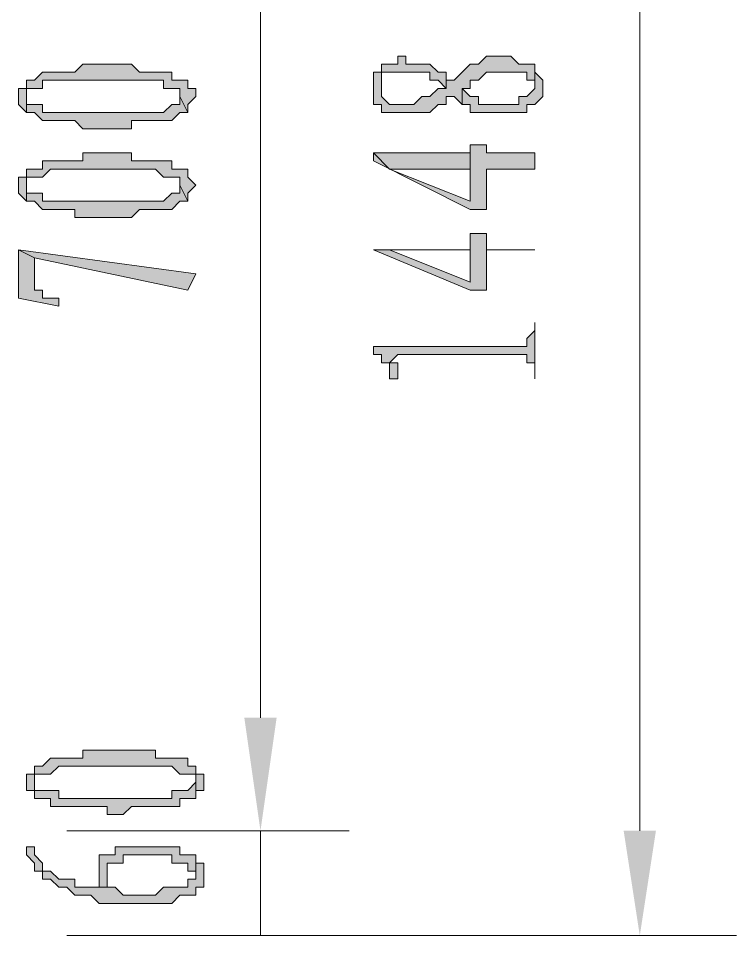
# Model space of a CAD drawing. Header units: millimetres. Extents: x 6 to 291, y 4 to 206.
# Drawn here: x 253.746 to 257.514, y 156.887 to 161.7 of the extents above; entities that cross this region are included whole.
import ezdxf

# ---------------------------------------------------------------- set-up
doc = ezdxf.new("R2010")
doc.units = ezdxf.units.MM
doc.layers.add('C00-00-00', color=7, linetype='Continuous')

msp = doc.modelspace()

# ---------------------------------------------------------------- hatches: boundary and pattern name
at = {"layer": 'C00-00-00'}
h = msp.add_hatch(color=256, dxfattribs=at)
h.dxf.hatch_style = 2
h.paths.add_polyline_path([(255.608671, 161.332336), (255.608671, 161.290002), (255.608671, 161.247669), (255.651004, 161.247669), (255.651004, 161.205336), (255.693338, 161.205336), (255.735671, 161.205336), (255.862671, 161.205336), (255.905004, 161.205336), (255.947338, 161.247669), (255.989671, 161.247669), (255.989671, 161.290002), (256.032004, 161.290002), (256.074338, 161.247669), (256.074338, 161.332336), (256.116671, 161.332336), (256.116671, 161.374669), (256.159004, 161.374669), (256.201338, 161.417002), (256.243671, 161.417002), (256.370671, 161.417002), (256.413004, 161.417002), (256.413004, 161.374669), (256.455338, 161.374669), (256.455338, 161.332336), (256.455338, 161.417002), (256.455338, 161.459336), (256.413004, 161.459336), (256.370671, 161.459336), (256.328338, 161.501669), (256.201338, 161.501669), (256.159004, 161.459336), (256.116671, 161.459336), (256.074338, 161.417002), (256.032004, 161.374669), (255.989671, 161.374669), (255.989671, 161.417002), (255.989671, 161.332336), (255.947338, 161.332336), (255.905004, 161.290002), (255.862671, 161.290002), (255.820338, 161.247669), (255.693338, 161.247669), (255.651004, 161.290002), (255.651004, 161.332336), (255.651004, 161.417002), (255.608671, 161.417002), (255.608671, 161.374669)])
h = msp.add_hatch(color=256, dxfattribs=at)
h.dxf.hatch_style = 2
h.paths.add_polyline_path([(255.650997, 161.417004), (255.650997, 161.332338), (255.650997, 161.374671), (255.650997, 161.417004), (255.693331, 161.417004), (255.862664, 161.417004), (255.904997, 161.417004), (255.904997, 161.374671), (255.947331, 161.374671), (255.989664, 161.332338), (255.989664, 161.417004), (255.947331, 161.417004), (255.904997, 161.459338), (255.862664, 161.459338), (255.777997, 161.459338), (255.777997, 161.501671), (255.735664, 161.501671), (255.735664, 161.459338), (255.693331, 161.459338), (255.650997, 161.459338)])
h = msp.add_hatch(color=256, dxfattribs=at)
h.dxf.hatch_style = 2
h.paths.add_polyline_path([(253.745994, 161.290001), (253.745994, 161.247668), (253.788328, 161.205335), (253.788328, 161.290001), (253.788328, 161.332335), (253.830661, 161.332335), (253.872994, 161.332335), (253.872994, 161.374668), (254.042328, 161.374668), (254.084661, 161.374668), (254.211661, 161.374668), (254.296328, 161.374668), (254.338661, 161.374668), (254.507994, 161.374668), (254.507994, 161.332335), (254.550328, 161.332335), (254.592661, 161.332335), (254.592661, 161.290001), (254.634994, 161.205335), (254.634994, 161.247668), (254.677328, 161.290001), (254.677328, 161.332335), (254.634994, 161.332335), (254.634994, 161.374668), (254.592661, 161.374668), (254.550328, 161.374668), (254.550328, 161.417001), (254.507994, 161.417001), (254.465661, 161.417001), (254.380994, 161.417001), (254.338661, 161.459335), (254.084661, 161.459335), (254.042328, 161.417001), (253.957661, 161.417001), (253.915328, 161.417001), (253.872994, 161.417001), (253.830661, 161.374668), (253.788328, 161.374668), (253.788328, 161.332335), (253.745994, 161.332335)])
h = msp.add_hatch(color=256, dxfattribs=at)
h.dxf.hatch_style = 2
h.paths.add_polyline_path([(256.07434, 161.247667), (256.116674, 161.247667), (256.116674, 161.205334), (256.159007, 161.205334), (256.20134, 161.205334), (256.370674, 161.205334), (256.413007, 161.205334), (256.413007, 161.247667), (256.45534, 161.247667), (256.497674, 161.290001), (256.497674, 161.332334), (256.497674, 161.374667), (256.45534, 161.417001), (256.45534, 161.332334), (256.413007, 161.290001), (256.370674, 161.290001), (256.370674, 161.247667), (256.32834, 161.247667), (256.286007, 161.247667), (256.243674, 161.247667), (256.20134, 161.247667), (256.159007, 161.247667), (256.159007, 161.290001), (256.116674, 161.290001), (256.07434, 161.332334)])
h = msp.add_hatch(color=256, dxfattribs=at)
h.dxf.hatch_style = 2
h.paths.add_polyline_path([(253.788337, 161.205337), (253.83067, 161.205337), (253.873003, 161.163004), (253.915337, 161.163004), (254.042337, 161.163004), (254.08467, 161.12067), (254.33867, 161.12067), (254.33867, 161.163004), (254.423337, 161.163004), (254.46567, 161.163004), (254.508003, 161.163004), (254.550337, 161.163004), (254.59267, 161.205337), (254.635003, 161.205337), (254.59267, 161.290004), (254.59267, 161.24767), (254.550337, 161.24767), (254.508003, 161.205337), (254.381003, 161.205337), (254.33867, 161.205337), (254.08467, 161.205337), (254.042337, 161.205337), (253.873003, 161.205337), (253.873003, 161.24767), (253.83067, 161.24767), (253.788337, 161.24767), (253.788337, 161.290004)])
h = msp.add_hatch(color=256, dxfattribs=at)
h.dxf.hatch_style = 2
h.paths.add_polyline_path([(255.608671, 160.993669), (255.608671, 160.951336), (256.116671, 160.697336), (256.201338, 160.697336), (256.201338, 160.909003), (256.455338, 160.909003), (256.455338, 160.993669), (256.201338, 160.993669), (256.201338, 161.036003), (256.116671, 161.036003), (256.116671, 160.993669), (256.116671, 160.739669), (255.693338, 160.909003)])
h = msp.add_hatch(color=256, dxfattribs=at)
h.dxf.hatch_style = 2
h.paths.add_polyline_path([(253.745994, 160.824336), (253.745994, 160.782003), (253.788328, 160.73967), (253.788328, 160.824336), (253.788328, 160.86667), (253.830661, 160.86667), (253.872994, 160.86667), (253.915328, 160.909003), (254.126994, 160.909003), (254.169328, 160.909003), (254.211661, 160.909003), (254.253994, 160.909003), (254.296328, 160.909003), (254.465661, 160.909003), (254.507994, 160.86667), (254.550328, 160.86667), (254.592661, 160.86667), (254.592661, 160.824336), (254.634994, 160.73967), (254.634994, 160.782003), (254.677328, 160.824336), (254.634994, 160.86667), (254.634994, 160.909003), (254.592661, 160.909003), (254.550328, 160.909003), (254.550328, 160.951336), (254.507994, 160.951336), (254.465661, 160.951336), (254.338661, 160.951336), (254.338661, 160.99367), (254.084661, 160.99367), (254.084661, 160.951336), (253.957661, 160.951336), (253.915328, 160.951336), (253.872994, 160.951336), (253.872994, 160.909003), (253.830661, 160.909003), (253.788328, 160.909003), (253.788328, 160.86667), (253.745994, 160.86667)])
h = msp.add_hatch(color=256, dxfattribs=at)
h.dxf.hatch_style = 2
h.paths.add_polyline_path([(255.608671, 160.993669), (255.69334, 160.909001), (256.116667, 160.909001), (256.116667, 160.739668), (256.116667, 160.993669)])
h = msp.add_hatch(color=256, dxfattribs=at)
h.dxf.hatch_style = 2
h.paths.add_polyline_path([(253.788337, 160.739668), (253.83067, 160.739668), (253.873003, 160.697334), (253.915337, 160.697334), (254.042337, 160.697334), (254.042337, 160.655001), (254.33867, 160.655001), (254.381003, 160.697334), (254.423337, 160.697334), (254.46567, 160.697334), (254.508003, 160.697334), (254.550337, 160.697334), (254.59267, 160.739668), (254.635003, 160.739668), (254.59267, 160.824334), (254.59267, 160.782001), (254.550337, 160.782001), (254.508003, 160.739668), (254.381003, 160.739668), (254.000003, 160.739668), (253.873003, 160.739668), (253.873003, 160.782001), (253.83067, 160.782001), (253.788337, 160.782001), (253.788337, 160.824334)])
h = msp.add_hatch(color=256, dxfattribs=at)
h.dxf.hatch_style = 2
h.paths.add_polyline_path([(255.608671, 160.48567), (256.116671, 160.274003), (256.201338, 160.274003), (256.201338, 160.48567), (256.455338, 160.48567), (256.201338, 160.48567), (256.201338, 160.570337), (256.116671, 160.570337), (256.116671, 160.48567), (256.116671, 160.316337), (255.693338, 160.48567)])
h = msp.add_hatch(color=256, dxfattribs=at)
h.dxf.hatch_style = 2
h.paths.add_polyline_path([(253.745994, 160.48567), (253.745994, 160.23167), (253.957661, 160.189337), (253.957661, 160.23167), (253.915328, 160.23167), (253.872994, 160.23167), (253.872994, 160.274003), (253.830661, 160.274003), (253.830661, 160.443337)])
h = msp.add_hatch(color=256, dxfattribs=at)
h.dxf.hatch_style = 2
h.paths.add_polyline_path([(253.745994, 160.48567), (253.830663, 160.443336), (254.635006, 160.274002), (254.677333, 160.358671)])
h = msp.add_hatch(color=256, dxfattribs=at)
h.dxf.hatch_style = 2
h.paths.add_polyline_path([(255.608671, 160.48567), (255.69334, 160.48567), (256.116667, 160.48567), (256.116667, 160.316337), (256.116667, 160.48567)])
h = msp.add_hatch(color=256, dxfattribs=at)
h.dxf.hatch_style = 2
h.paths.add_polyline_path([(255.608671, 159.97767), (255.608671, 159.935337), (255.651004, 159.935337), (255.651004, 159.893004), (255.693338, 159.893004), (255.693338, 159.85067), (255.693338, 159.808337), (255.693338, 159.893004), (255.735671, 159.935337), (256.413004, 159.935337), (256.413004, 159.893004), (256.455338, 159.893004), (256.455338, 159.808337), (256.455338, 160.10467), (256.455338, 160.062337), (256.413004, 160.020004), (256.413004, 159.97767)])
h = msp.add_hatch(color=256, dxfattribs=at)
h.dxf.hatch_style = 2
h.paths.add_polyline_path([(255.69334, 159.808337), (255.735666, 159.808337), (255.735666, 159.850668), (255.735666, 159.893002), (255.69334, 159.893002)])
h = msp.add_hatch(color=256, dxfattribs=at)
h.dxf.hatch_style = 2
h.paths.add_polyline_path([(254.931339, 158.030337), (255.10066, 158.030337), (255.016007, 157.437669)])
h = msp.add_hatch(color=256, dxfattribs=at)
h.dxf.hatch_style = 2
h.paths.add_polyline_path([(253.788337, 157.69167), (253.788337, 157.649337), (253.83067, 157.649337), (253.83067, 157.734004), (253.873003, 157.734004), (253.915337, 157.734004), (253.95767, 157.776337), (254.042337, 157.776337), (254.08467, 157.776337), (254.254003, 157.776337), (254.46567, 157.776337), (254.550337, 157.776337), (254.59267, 157.734004), (254.635003, 157.734004), (254.677337, 157.734004), (254.677337, 157.69167), (254.677337, 157.607004), (254.677337, 157.649337), (254.71967, 157.649337), (254.71967, 157.734004), (254.677337, 157.734004), (254.677337, 157.776337), (254.635003, 157.776337), (254.635003, 157.81867), (254.59267, 157.81867), (254.550337, 157.81867), (254.46567, 157.81867), (254.46567, 157.861004), (254.08467, 157.861004), (254.08467, 157.81867), (253.95767, 157.81867), (253.915337, 157.81867), (253.873003, 157.776337), (253.83067, 157.776337), (253.83067, 157.734004), (253.788337, 157.734004)])
h = msp.add_hatch(color=256, dxfattribs=at)
h.dxf.hatch_style = 2
h.paths.add_polyline_path([(253.830663, 157.649336), (253.830663, 157.607003), (253.872996, 157.607003), (253.915329, 157.607003), (253.915329, 157.56467), (253.999996, 157.56467), (254.211663, 157.56467), (254.211663, 157.522336), (254.296329, 157.522336), (254.338663, 157.56467), (254.465663, 157.56467), (254.507996, 157.56467), (254.592663, 157.56467), (254.592663, 157.607003), (254.634996, 157.607003), (254.677329, 157.607003), (254.677329, 157.69167), (254.634996, 157.649336), (254.550329, 157.649336), (254.550329, 157.607003), (253.957663, 157.607003), (253.957663, 157.649336), (253.872996, 157.649336), (253.830663, 157.649336), (253.830663, 157.69167)])
h = msp.add_hatch(color=256, dxfattribs=at)
h.dxf.hatch_style = 2
h.paths.add_polyline_path([(256.920994, 157.437669), (257.090331, 157.437669), (257.005663, 156.887335)])
h = msp.add_hatch(color=256, dxfattribs=at)
h.dxf.hatch_style = 2
h.paths.add_polyline_path([(253.788337, 157.353004), (253.788337, 157.310671), (253.83067, 157.268338), (253.83067, 157.226004), (253.873003, 157.226004), (253.873003, 157.183671), (253.915337, 157.183671), (253.95767, 157.141338), (254.000003, 157.141338), (254.042337, 157.099004), (254.08467, 157.099004), (254.127003, 157.099004), (254.169337, 157.056671), (254.21167, 157.056671), (254.254003, 157.056671), (254.296337, 157.056671), (254.46567, 157.056671), (254.550337, 157.056671), (254.59267, 157.099004), (254.635003, 157.099004), (254.677337, 157.099004), (254.677337, 157.141338), (254.71967, 157.141338), (254.71967, 157.268338), (254.677337, 157.268338), (254.677337, 157.310671), (254.677337, 157.183671), (254.635003, 157.183671), (254.635003, 157.141338), (254.59267, 157.141338), (254.550337, 157.141338), (254.508003, 157.141338), (254.46567, 157.099004), (254.296337, 157.099004), (254.254003, 157.141338), (254.21167, 157.141338), (254.21167, 157.183671), (254.21167, 157.226004), (254.21167, 157.141338), (254.127003, 157.141338), (254.042337, 157.141338), (254.042337, 157.183671), (254.000003, 157.183671), (253.95767, 157.183671), (253.915337, 157.226004), (253.873003, 157.226004), (253.873003, 157.268338), (253.83067, 157.310671), (253.83067, 157.353004)])
h = msp.add_hatch(color=256, dxfattribs=at)
h.dxf.hatch_style = 2
h.paths.add_polyline_path([(254.169337, 157.226001), (254.169337, 157.183668), (254.169337, 157.141335), (254.211671, 157.141335), (254.211671, 157.268335), (254.254004, 157.268335), (254.296337, 157.268335), (254.296337, 157.310668), (254.550337, 157.310668), (254.550337, 157.268335), (254.592671, 157.268335), (254.635004, 157.268335), (254.635004, 157.226001), (254.677337, 157.226001), (254.677337, 157.310668), (254.635004, 157.310668), (254.592671, 157.310668), (254.592671, 157.353001), (254.508004, 157.353001), (254.381004, 157.353001), (254.338671, 157.353001), (254.254004, 157.353001), (254.254004, 157.310668), (254.211671, 157.310668), (254.169337, 157.310668), (254.169337, 157.268335)])

# ---------------------------------------------------------------- linework, layer by layer
at = {"layer": 'C00-00-00', "lineweight": 5}
for points in [[(257.005663, 170.222337), (257.005663, 157.437669)], [(255.016007, 163.618336), (255.016007, 158.030337)], [(254, 157.437669), (255.48166, 157.437669)], [(254, 157.437669), (255.48166, 157.437669)], [(255.016007, 157.437669), (255.016007, 156.887335)], [(254, 156.887335), (255.48166, 156.887335)], [(255.48166, 156.887335), (257.513674, 156.887335)]]:
    msp.add_lwpolyline(points, dxfattribs=at)
at = {"layer": 'C00-00-00', "lineweight": 13}
for points in [[(255.608671, 161.332336), (255.608671, 161.290002), (255.608671, 161.247669), (255.651004, 161.247669), (255.651004, 161.205336), (255.693338, 161.205336), (255.735671, 161.205336), (255.862671, 161.205336), (255.905004, 161.205336), (255.947338, 161.247669), (255.989671, 161.247669), (255.989671, 161.290002), (256.032004, 161.290002), (256.074338, 161.247669), (256.074338, 161.332336), (256.116671, 161.332336), (256.116671, 161.374669), (256.159004, 161.374669), (256.201338, 161.417002), (256.243671, 161.417002), (256.370671, 161.417002), (256.413004, 161.417002), (256.413004, 161.374669), (256.455338, 161.374669), (256.455338, 161.332336), (256.455338, 161.417002), (256.455338, 161.459336), (256.413004, 161.459336), (256.370671, 161.459336), (256.328338, 161.501669), (256.201338, 161.501669), (256.159004, 161.459336), (256.116671, 161.459336), (256.074338, 161.417002), (256.032004, 161.374669), (255.989671, 161.374669), (255.989671, 161.417002), (255.989671, 161.332336), (255.947338, 161.332336), (255.905004, 161.290002), (255.862671, 161.290002), (255.820338, 161.247669), (255.693338, 161.247669), (255.651004, 161.290002), (255.651004, 161.332336), (255.651004, 161.417002), (255.608671, 161.417002), (255.608671, 161.374669)], [(255.650997, 161.417004), (255.650997, 161.332338), (255.650997, 161.374671), (255.650997, 161.417004), (255.693331, 161.417004), (255.862664, 161.417004), (255.904997, 161.417004), (255.904997, 161.374671), (255.947331, 161.374671), (255.989664, 161.332338), (255.989664, 161.417004), (255.947331, 161.417004), (255.904997, 161.459338), (255.862664, 161.459338), (255.777997, 161.459338), (255.777997, 161.501671), (255.735664, 161.501671), (255.735664, 161.459338), (255.693331, 161.459338), (255.650997, 161.459338)], [(253.745994, 161.290001), (253.745994, 161.247668), (253.788328, 161.205335), (253.788328, 161.290001), (253.788328, 161.332335), (253.830661, 161.332335), (253.872994, 161.332335), (253.872994, 161.374668), (254.042328, 161.374668), (254.084661, 161.374668), (254.211661, 161.374668), (254.296328, 161.374668), (254.338661, 161.374668), (254.507994, 161.374668), (254.507994, 161.332335), (254.550328, 161.332335), (254.592661, 161.332335), (254.592661, 161.290001), (254.634994, 161.205335), (254.634994, 161.247668), (254.677328, 161.290001), (254.677328, 161.332335), (254.634994, 161.332335), (254.634994, 161.374668), (254.592661, 161.374668), (254.550328, 161.374668), (254.550328, 161.417001), (254.507994, 161.417001), (254.465661, 161.417001), (254.380994, 161.417001), (254.338661, 161.459335), (254.084661, 161.459335), (254.042328, 161.417001), (253.957661, 161.417001), (253.915328, 161.417001), (253.872994, 161.417001), (253.830661, 161.374668), (253.788328, 161.374668), (253.788328, 161.332335), (253.745994, 161.332335)], [(256.07434, 161.247667), (256.116674, 161.247667), (256.116674, 161.205334), (256.159007, 161.205334), (256.20134, 161.205334), (256.370674, 161.205334), (256.413007, 161.205334), (256.413007, 161.247667), (256.45534, 161.247667), (256.497674, 161.290001), (256.497674, 161.332334), (256.497674, 161.374667), (256.45534, 161.417001), (256.45534, 161.332334), (256.413007, 161.290001), (256.370674, 161.290001), (256.370674, 161.247667), (256.32834, 161.247667), (256.286007, 161.247667), (256.243674, 161.247667), (256.20134, 161.247667), (256.159007, 161.247667), (256.159007, 161.290001), (256.116674, 161.290001), (256.07434, 161.332334)], [(253.788337, 161.205337), (253.83067, 161.205337), (253.873003, 161.163004), (253.915337, 161.163004), (254.042337, 161.163004), (254.08467, 161.12067), (254.33867, 161.12067), (254.33867, 161.163004), (254.423337, 161.163004), (254.46567, 161.163004), (254.508003, 161.163004), (254.550337, 161.163004), (254.59267, 161.205337), (254.635003, 161.205337), (254.59267, 161.290004), (254.59267, 161.24767), (254.550337, 161.24767), (254.508003, 161.205337), (254.381003, 161.205337), (254.33867, 161.205337), (254.08467, 161.205337), (254.042337, 161.205337), (253.873003, 161.205337), (253.873003, 161.24767), (253.83067, 161.24767), (253.788337, 161.24767), (253.788337, 161.290004)], [(255.608671, 160.993669), (255.608671, 160.951336), (256.116671, 160.697336), (256.201338, 160.697336), (256.201338, 160.909003), (256.455338, 160.909003), (256.455338, 160.993669), (256.201338, 160.993669), (256.201338, 161.036003), (256.116671, 161.036003), (256.116671, 160.993669), (256.116671, 160.739669), (255.693338, 160.909003)], [(253.745994, 160.824336), (253.745994, 160.782003), (253.788328, 160.73967), (253.788328, 160.824336), (253.788328, 160.86667), (253.830661, 160.86667), (253.872994, 160.86667), (253.915328, 160.909003), (254.126994, 160.909003), (254.169328, 160.909003), (254.211661, 160.909003), (254.253994, 160.909003), (254.296328, 160.909003), (254.465661, 160.909003), (254.507994, 160.86667), (254.550328, 160.86667), (254.592661, 160.86667), (254.592661, 160.824336), (254.634994, 160.73967), (254.634994, 160.782003), (254.677328, 160.824336), (254.634994, 160.86667), (254.634994, 160.909003), (254.592661, 160.909003), (254.550328, 160.909003), (254.550328, 160.951336), (254.507994, 160.951336), (254.465661, 160.951336), (254.338661, 160.951336), (254.338661, 160.99367), (254.084661, 160.99367), (254.084661, 160.951336), (253.957661, 160.951336), (253.915328, 160.951336), (253.872994, 160.951336), (253.872994, 160.909003), (253.830661, 160.909003), (253.788328, 160.909003), (253.788328, 160.86667), (253.745994, 160.86667)], [(255.608671, 160.993669), (255.69334, 160.909001), (256.116667, 160.909001), (256.116667, 160.739668), (256.116667, 160.993669)], [(253.788337, 160.739668), (253.83067, 160.739668), (253.873003, 160.697334), (253.915337, 160.697334), (254.042337, 160.697334), (254.042337, 160.655001), (254.33867, 160.655001), (254.381003, 160.697334), (254.423337, 160.697334), (254.46567, 160.697334), (254.508003, 160.697334), (254.550337, 160.697334), (254.59267, 160.739668), (254.635003, 160.739668), (254.59267, 160.824334), (254.59267, 160.782001), (254.550337, 160.782001), (254.508003, 160.739668), (254.381003, 160.739668), (254.000003, 160.739668), (253.873003, 160.739668), (253.873003, 160.782001), (253.83067, 160.782001), (253.788337, 160.782001), (253.788337, 160.824334)], [(255.608671, 160.48567), (256.116671, 160.274003), (256.201338, 160.274003), (256.201338, 160.48567), (256.455338, 160.48567), (256.201338, 160.48567), (256.201338, 160.570337), (256.116671, 160.570337), (256.116671, 160.48567), (256.116671, 160.316337), (255.693338, 160.48567)], [(253.745994, 160.48567), (253.745994, 160.23167), (253.957661, 160.189337), (253.957661, 160.23167), (253.915328, 160.23167), (253.872994, 160.23167), (253.872994, 160.274003), (253.830661, 160.274003), (253.830661, 160.443337)], [(253.745994, 160.48567), (253.830663, 160.443336), (254.635006, 160.274002), (254.677333, 160.358671)], [(255.608671, 160.48567), (255.69334, 160.48567), (256.116667, 160.48567), (256.116667, 160.316337), (256.116667, 160.48567)], [(255.608671, 159.97767), (255.608671, 159.935337), (255.651004, 159.935337), (255.651004, 159.893004), (255.693338, 159.893004), (255.693338, 159.85067), (255.693338, 159.808337), (255.693338, 159.893004), (255.735671, 159.935337), (256.413004, 159.935337), (256.413004, 159.893004), (256.455338, 159.893004), (256.455338, 159.808337), (256.455338, 160.10467), (256.455338, 160.062337), (256.413004, 160.020004), (256.413004, 159.97767)], [(255.69334, 159.808337), (255.735666, 159.808337), (255.735666, 159.850668), (255.735666, 159.893002), (255.69334, 159.893002)], [(253.788337, 157.69167), (253.788337, 157.649337), (253.83067, 157.649337), (253.83067, 157.734004), (253.873003, 157.734004), (253.915337, 157.734004), (253.95767, 157.776337), (254.042337, 157.776337), (254.08467, 157.776337), (254.254003, 157.776337), (254.46567, 157.776337), (254.550337, 157.776337), (254.59267, 157.734004), (254.635003, 157.734004), (254.677337, 157.734004), (254.677337, 157.69167), (254.677337, 157.607004), (254.677337, 157.649337), (254.71967, 157.649337), (254.71967, 157.734004), (254.677337, 157.734004), (254.677337, 157.776337), (254.635003, 157.776337), (254.635003, 157.81867), (254.59267, 157.81867), (254.550337, 157.81867), (254.46567, 157.81867), (254.46567, 157.861004), (254.08467, 157.861004), (254.08467, 157.81867), (253.95767, 157.81867), (253.915337, 157.81867), (253.873003, 157.776337), (253.83067, 157.776337), (253.83067, 157.734004), (253.788337, 157.734004)], [(253.830663, 157.649336), (253.830663, 157.607003), (253.872996, 157.607003), (253.915329, 157.607003), (253.915329, 157.56467), (253.999996, 157.56467), (254.211663, 157.56467), (254.211663, 157.522336), (254.296329, 157.522336), (254.338663, 157.56467), (254.465663, 157.56467), (254.507996, 157.56467), (254.592663, 157.56467), (254.592663, 157.607003), (254.634996, 157.607003), (254.677329, 157.607003), (254.677329, 157.69167), (254.634996, 157.649336), (254.550329, 157.649336), (254.550329, 157.607003), (253.957663, 157.607003), (253.957663, 157.649336), (253.872996, 157.649336), (253.830663, 157.649336), (253.830663, 157.69167)], [(253.788337, 157.353004), (253.788337, 157.310671), (253.83067, 157.268338), (253.83067, 157.226004), (253.873003, 157.226004), (253.873003, 157.183671), (253.915337, 157.183671), (253.95767, 157.141338), (254.000003, 157.141338), (254.042337, 157.099004), (254.08467, 157.099004), (254.127003, 157.099004), (254.169337, 157.056671), (254.21167, 157.056671), (254.254003, 157.056671), (254.296337, 157.056671), (254.46567, 157.056671), (254.550337, 157.056671), (254.59267, 157.099004), (254.635003, 157.099004), (254.677337, 157.099004), (254.677337, 157.141338), (254.71967, 157.141338), (254.71967, 157.268338), (254.677337, 157.268338), (254.677337, 157.310671), (254.677337, 157.183671), (254.635003, 157.183671), (254.635003, 157.141338), (254.59267, 157.141338), (254.550337, 157.141338), (254.508003, 157.141338), (254.46567, 157.099004), (254.296337, 157.099004), (254.254003, 157.141338), (254.21167, 157.141338), (254.21167, 157.183671), (254.21167, 157.226004), (254.21167, 157.141338), (254.127003, 157.141338), (254.042337, 157.141338), (254.042337, 157.183671), (254.000003, 157.183671), (253.95767, 157.183671), (253.915337, 157.226004), (253.873003, 157.226004), (253.873003, 157.268338), (253.83067, 157.310671), (253.83067, 157.353004)], [(254.169337, 157.226001), (254.169337, 157.183668), (254.169337, 157.141335), (254.211671, 157.141335), (254.211671, 157.268335), (254.254004, 157.268335), (254.296337, 157.268335), (254.296337, 157.310668), (254.550337, 157.310668), (254.550337, 157.268335), (254.592671, 157.268335), (254.635004, 157.268335), (254.635004, 157.226001), (254.677337, 157.226001), (254.677337, 157.310668), (254.635004, 157.310668), (254.592671, 157.310668), (254.592671, 157.353001), (254.508004, 157.353001), (254.381004, 157.353001), (254.338671, 157.353001), (254.254004, 157.353001), (254.254004, 157.310668), (254.211671, 157.310668), (254.169337, 157.310668), (254.169337, 157.268335)]]:
    msp.add_lwpolyline(points, close=True, dxfattribs=at)

doc.saveas('drawing.dxf')
